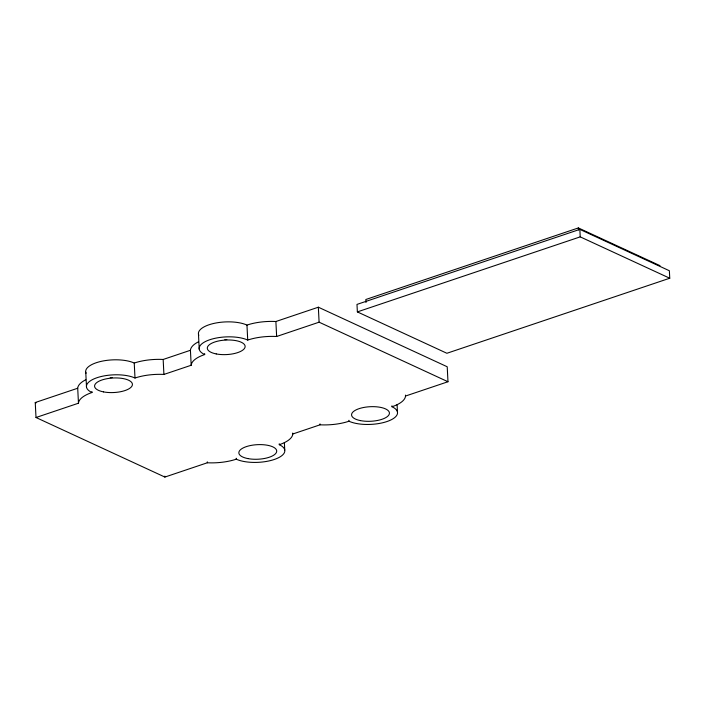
<?xml version="1.0" encoding="UTF-8"?>
<svg xmlns="http://www.w3.org/2000/svg" width="705" height="705" viewBox="0 0 705 705"><rect width="100%" height="100%" fill="white"/><g stroke="black" fill="none" stroke-linecap="round" stroke-linejoin="round"><path stroke-width="1.06" d="M279.242 443.762L279.286 444.696A27.081 10.408 -2.9 0 1 274.175 459.519A27.081 10.408 -2.9 0 1 236.263 459.184A34.386 13.219 -2.9 0 1 207.34 462.771L164.882 477.065L36.008 417.51L35.25 402.529L77.709 388.235A34.386 13.219 -2.9 0 1 85.763 379.766M86.089 373.236A27.081 10.408 -2.9 0 1 101.881 361.207A27.081 10.408 -2.9 0 1 134.241 363.04A34.386 13.219 -2.9 0 1 163.163 359.462L190.429 350.279A34.386 13.219 -2.9 0 1 198.484 341.81M198.81 335.28A27.081 10.408 -2.9 0 1 214.602 323.26A27.081 10.408 -2.9 0 1 246.962 325.084A34.386 13.219 -2.9 0 1 275.884 321.506L318.343 307.204L447.217 366.767L447.975 381.74L405.516 396.043A34.386 13.219 -2.9 0 1 392.006 406.75A27.081 10.408 -2.9 0 1 386.895 421.564A27.081 10.408 -2.9 0 1 348.984 421.229A34.386 13.219 -2.9 0 1 320.061 424.815L292.795 433.998A34.386 13.219 -2.9 0 1 279.286 444.696M660.021 265.67L578.364 227.935L365.833 299.502L365.983 302.498M579.845 229.372L356.986 304.41L357.364 311.901L446.891 353.275L669.75 278.228L669.371 270.746L579.845 229.372L580.224 236.862L669.75 278.228M36.008 417.51L78.467 403.216A34.386 13.219 -2.9 0 1 91.976 392.509A27.081 10.408 -2.9 0 1 97.087 377.686A27.081 10.408 -2.9 0 1 134.999 378.021A34.386 13.219 -2.9 0 1 163.921 374.434L191.187 365.26A34.386 13.219 -2.9 0 1 204.697 354.553A27.081 10.408 -2.9 0 1 209.808 339.731A27.081 10.408 -2.9 0 1 247.719 340.066A34.386 13.219 -2.9 0 1 276.642 336.488L319.101 322.185L447.975 381.74M357.364 311.901L580.224 236.862M35.25 402.529L36.07 402.907M578.364 227.935L578.47 229.936M405.472 395.1L405.516 396.043M397.091 404.582L397.47 412.072M391.962 405.807L392.006 406.75M348.94 420.295L348.984 421.229M318.343 307.204L319.101 322.185M320.008 423.881L320.061 424.815M292.751 433.055L292.795 433.998M284.371 442.537L284.75 450.028M275.884 321.506L276.642 336.488M246.962 325.084L247.719 340.066M236.219 458.25L236.263 459.184M204.653 353.619L204.697 354.553M207.296 461.837L207.34 462.771M198.475 334.249L199.233 349.222M190.429 350.279L191.187 365.26M163.163 359.462L163.921 374.434M164.838 476.131L164.882 477.065M134.241 363.04L134.999 378.021M91.932 391.575L91.976 392.509M85.754 372.205L86.512 387.177M77.709 388.235L78.467 403.216M112.148 377.598A18.956 7.288 -2.9 0 1 110.2 377.624M226.816 339.546A18.956 7.288 -2.9 0 1 224.869 339.643M360.528 420.621A18.956 7.288 -2.9 0 0 389.424 413.394A18.956 7.288 -2.9 0 0 361.533 407.948A18.956 7.288 -2.9 0 0 360.528 420.621M247.807 458.576A18.956 7.288 -2.9 0 0 276.704 451.35A18.956 7.288 -2.9 0 0 248.812 445.904A18.956 7.288 -2.9 0 0 247.807 458.576M103.52 391.892A18.956 7.288 -2.9 0 0 132.417 384.674A18.956 7.288 -2.9 0 0 104.525 379.228A18.956 7.288 -2.9 0 0 103.52 391.892M216.241 353.936A18.956 7.288 -2.9 0 0 245.129 346.719A18.956 7.288 -2.9 0 0 217.246 341.273A18.956 7.288 -2.9 0 0 216.241 353.936"/></g></svg>
